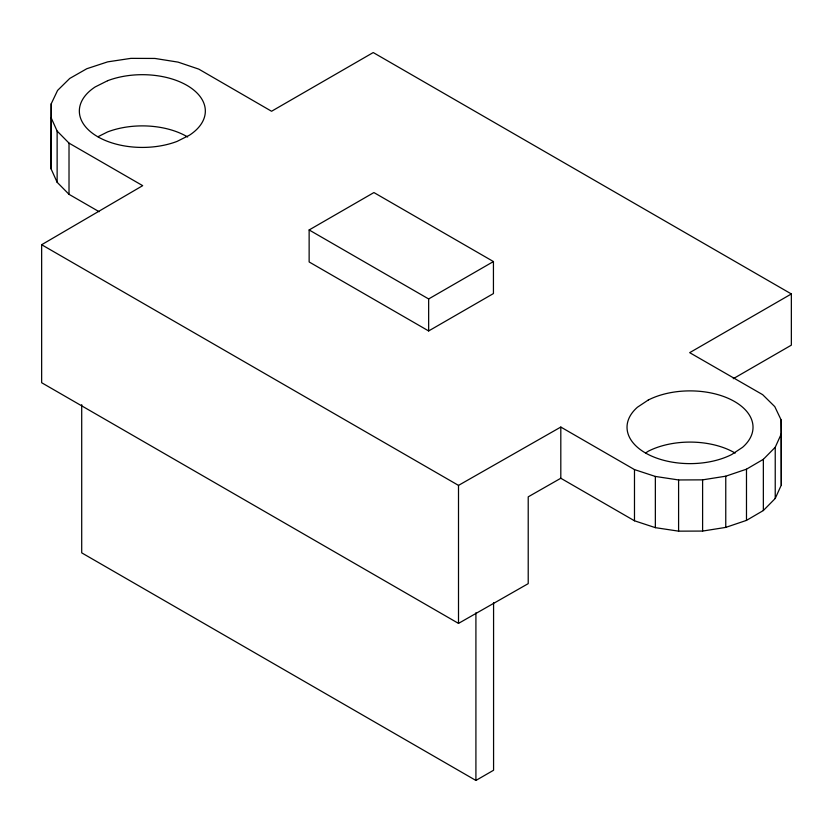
<?xml version="1.0" encoding="UTF-8"?>
<svg xmlns="http://www.w3.org/2000/svg" width="833" height="833" viewBox="0 0 833 833"><rect width="100%" height="100%" fill="white"/><g stroke="black" fill="none" stroke-linecap="round" stroke-linejoin="round"><path stroke-width="1.25" d="M99.158 211.717L69.014 194.318L57.133 182.271L51.073 168.86L51.219 103.792L57.581 90.422L69.722 78.458L86.809 68.722L107.676 61.861L130.906 58.362L154.917 58.445L178.075 62.121L198.795 69.129L271.558 111.258L373.226 52.552L791.35 293.955L791.35 345.154L733.248 378.703M51.073 168.86L51.219 103.792M51.073 117.651L57.133 131.073L69.014 143.12L142.693 185.655L41.65 244.725L458.504 485.389L560.807 427.058L634.486 469.593L655.352 476.445L678.593 479.954L702.604 479.86L725.762 476.195L746.483 469.187L763.351 459.316L775.231 447.269L781.302 433.858L781.146 419.988L774.784 406.629L762.653 394.665L689.682 352.661L791.35 293.955M41.65 244.725L41.65 382.722L458.504 623.396L528.216 583.641L528.216 496.843L560.807 478.257L634.486 520.792L655.352 527.653L678.593 531.152L702.604 531.069L725.762 527.393L746.483 520.386L763.351 510.525L775.231 498.467L781.302 485.056L781.302 433.858M645.752 452.892L648.261 451.226A62.996 36.371 0 0 1 735.164 453.09M309.137 229.96L373.923 192.558L493.438 261.552L493.438 293.56L428.651 330.951L309.137 261.958L309.137 229.96L428.651 298.953L493.438 261.552M81.707 404.651L81.707 552.852L475.914 780.448L493.573 770.244L493.573 602.54M98.065 136.695L107.592 131.916A62.996 36.371 0 0 1 187.664 136.997M781.302 485.056L781.146 419.988M775.231 447.269L775.231 498.467M763.351 459.316L763.351 510.525M746.483 469.187L746.483 520.386M725.762 476.195L725.762 527.393M702.604 479.86L702.604 531.069M678.593 479.954L678.593 531.152M655.352 476.445L655.352 527.653M634.486 469.593L634.486 520.792M560.807 427.058L560.807 478.257M475.914 612.744L475.914 780.448M458.504 485.389L458.504 623.396M428.651 298.953L428.651 330.951M69.014 143.12L69.014 194.318M57.133 131.073L57.133 182.271M648.261 400.027L637.484 407.191A62.996 36.371 0 0 0 648.709 454.714A62.996 36.371 0 0 0 731.78 454.485L742.567 447.321A62.996 36.371 0 0 0 731.343 399.798A62.996 36.371 0 0 0 648.261 400.027M107.592 80.718L95.17 86.944A62.996 36.371 0 0 0 94.785 134.904A62.996 36.371 0 0 0 177.096 141.391L189.507 135.165A62.996 36.371 0 0 0 189.903 87.205A62.996 36.371 0 0 0 107.592 80.718"/></g></svg>
